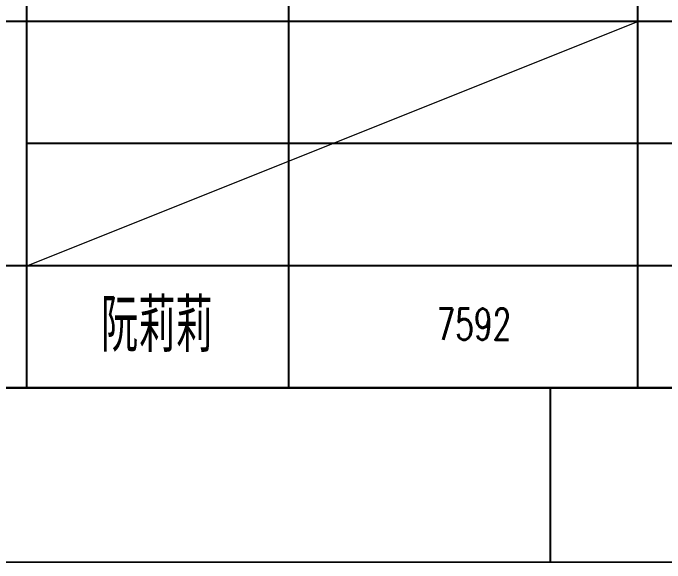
# Model space of a CAD drawing. Header units: millimetres. Extents: x 198973 to 319987, y 50799 to 202761.
# Drawn here: x 293233 to 296969, y 137367 to 140520 of the extents above; entities that cross this region are included whole.
import ezdxf

# ---------------------------------------------------------------- set-up
doc = ezdxf.new("R2010")
doc.units = ezdxf.units.MM
doc.header["$LTSCALE"] = 1000
doc.layers.get('0').update_dxf_attribs({"color": 8})
doc.layers.add('PUB_TEXT', color=8, linetype='Continuous')
doc.layers.add('层 1', color=8, linetype='Continuous', lineweight=0)
doc.styles.add('HZ', font='geditxt.shx', dxfattribs={"width": 0.75, "bigfont": 'hzfs_1.shx'})

# ---------------------------------------------------------------- blocks, each defined once
blk = doc.blocks.new('GEDI_WK_A11')
at = {"color": 3}
blk.add_line((900, 0), (900, 10), dxfattribs=at)
blk.add_lwpolyline([(0, 0, 0.1, 0.1, 0), (1050, 0, 0.1, 0.1, 0), (1050, 594, 0.1, 0.1, 0), (0, 594, 0.1, 0.1, 0)], format="xyseb", close=True, dxfattribs=at)
blk.add_lwpolyline([(25, 10), (1040, 10), (1040, 584), (25, 584)], close=True, dxfattribs=at)
blk = doc.blocks.new('GEDI_TQ_2012')
at = {"color": 2}
for p, q in [((-170, 0), (-170, 28)), ((-155, 0), (-155, 28)), ((-135, 0), (-135, 28)), ((-90, 21), (-180, 21)), ((0, 14), (-170, 14)), ((0, 7), (-180, 7))]:
    blk.add_line(p, q, dxfattribs=at)
at = {"color": 7}
blk.add_line((0, 0), (-180, 0), dxfattribs=at)

msp = doc.modelspace()

# ---------------------------------------------------------------- linework, layer by layer
at = {"layer": '层 1'}
msp.add_line((293312.6, 139071.6), (296812.6, 140471.6), dxfattribs=at)

# ---------------------------------------------------------------- block references
at = {"xscale": 100, "yscale": 100, "zscale": 100}
for name, p in [('GEDI_WK_A11', (206312.6, 137371.6)), ('GEDI_TQ_2012', (310312.6, 138371.6))]:
    msp.add_blockref(name, p, dxfattribs=at)

# ---------------------------------------------------------------- texts
at = {"layer": 'PUB_TEXT', "style": 'HZ', "width": 0.7}
for s, height, p in [('阮莉莉', 304.25, (293737.5, 138577)), ('7592', 178.56, (295659.8, 138646.5))]:
    msp.add_text(s, height=height, dxfattribs=at).set_placement(p)

doc.saveas('drawing.dxf')
